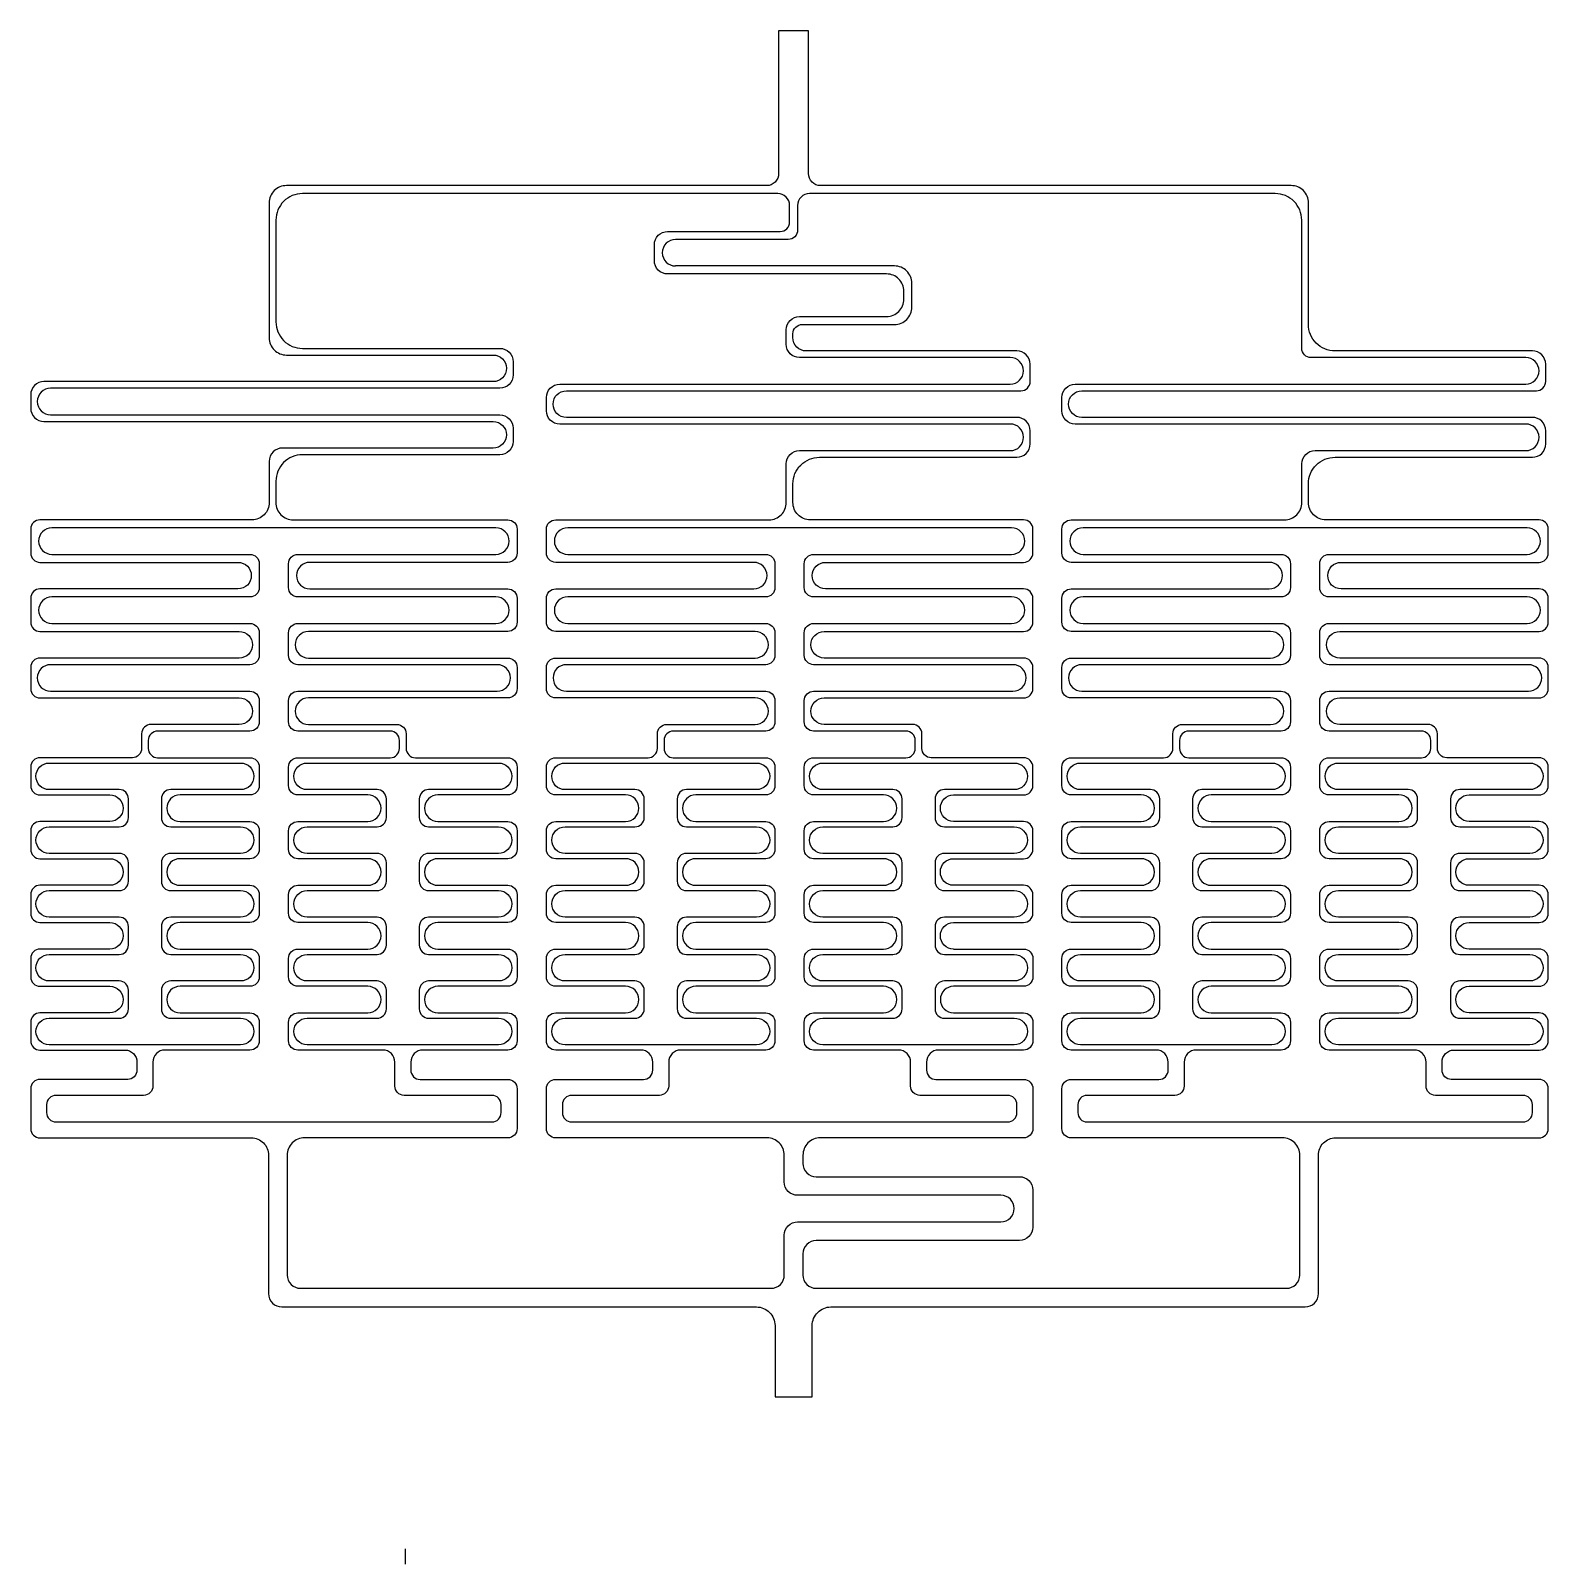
# Model space of a CAD drawing. Header units: millimetres. Extents: x 33.7 to 90.8, y 16.6 to 74.3.
import ezdxf

# ---------------------------------------------------------------- set-up
doc = ezdxf.new("R2010")
doc.units = ezdxf.units.MM
doc.header["$MEASUREMENT"] = 0

msp = doc.modelspace()

# ---------------------------------------------------------------- linework, layer by layer
for p, q in [((61.836, 68.953), (61.836, 68.953)), ((61.386, 68.503), (61.386, 68.503)), ((63.413, 68.503), (63.413, 68.503)), ((51.596, 61.628), (51.596, 61.628)), ((71.051, 61.532), (71.051, 61.532)), ((90.446, 61.532), (90.446, 61.532)), ((33.944, 60.378), (33.944, 60.378)), ((53.349, 60.282), (53.349, 60.282)), ((72.744, 60.282), (72.744, 60.282)), ((51.596, 59.128), (51.596, 59.128)), ((71.051, 59.032), (71.051, 59.032)), ((90.446, 59.032), (90.446, 59.032)), ((33.994, 55.128), (33.994, 55.128)), ((53.399, 55.128), (53.399, 55.128)), ((71.101, 55.128), (71.101, 55.128)), ((72.794, 55.128), (72.794, 55.128)), ((90.496, 55.128), (90.496, 55.128)), ((41.994, 53.828), (41.994, 53.828)), ((43.696, 53.828), (43.696, 53.828)), ((61.399, 53.828), (61.399, 53.828)), ((63.101, 53.828), (63.101, 53.828)), ((80.794, 53.828), (80.794, 53.828)), ((82.496, 53.828), (82.496, 53.828)), ((33.994, 52.528), (33.994, 52.528)), ((51.696, 52.528), (51.696, 52.528)), ((53.399, 52.528), (53.399, 52.528)), ((71.101, 52.528), (71.101, 52.528)), ((72.794, 52.528), (72.794, 52.528)), ((90.496, 52.528), (90.496, 52.528)), ((42.044, 51.228), (42.044, 51.228)), ((43.646, 51.228), (43.646, 51.228)), ((61.449, 51.228), (61.449, 51.228)), ((63.051, 51.228), (63.051, 51.228)), ((80.844, 51.228), (80.844, 51.228)), ((82.446, 51.228), (82.446, 51.228)), ((33.944, 49.978), (33.944, 49.978)), ((51.746, 49.978), (51.746, 49.978)), ((53.349, 49.978), (53.349, 49.978)), ((71.151, 49.978), (71.151, 49.978)), ((72.744, 49.978), (72.744, 49.978)), ((90.546, 49.978), (90.546, 49.978)), ((42.044, 48.728), (42.044, 48.728)), ((43.646, 48.728), (43.646, 48.728)), ((61.449, 48.728), (61.449, 48.728)), ((63.051, 48.728), (63.051, 48.728)), ((80.844, 48.728), (80.844, 48.728)), ((82.446, 48.728), (82.446, 48.728)), ((33.894, 46.278), (33.894, 46.278)), ((42.094, 46.278), (42.094, 46.278)), ((43.596, 46.278), (43.596, 46.278)), ((51.796, 46.278), (51.796, 46.278)), ((53.299, 46.278), (53.299, 46.278)), ((61.499, 46.278), (61.499, 46.278)), ((63.001, 46.278), (63.001, 46.278)), ((71.201, 46.278), (71.201, 46.278)), ((72.694, 46.278), (72.694, 46.278)), ((80.894, 46.278), (80.894, 46.278)), ((82.396, 46.278), (82.396, 46.278)), ((90.596, 46.278), (90.596, 46.278)), ((37.174, 45.078), (37.174, 45.078)), ((38.814, 45.078), (38.814, 45.078)), ((46.876, 45.078), (46.876, 45.078)), ((48.516, 45.078), (48.516, 45.078)), ((56.579, 45.078), (56.579, 45.078)), ((58.219, 45.078), (58.219, 45.078)), ((66.281, 45.078), (66.281, 45.078)), ((67.921, 45.078), (67.921, 45.078)), ((75.974, 45.078), (75.974, 45.078)), ((77.614, 45.078), (77.614, 45.078)), ((85.676, 45.078), (85.676, 45.078)), ((87.316, 45.078), (87.316, 45.078)), ((33.894, 43.878), (33.894, 43.878)), ((42.094, 43.878), (42.094, 43.878)), ((43.596, 43.878), (43.596, 43.878)), ((51.796, 43.878), (51.796, 43.878)), ((53.299, 43.878), (53.299, 43.878)), ((61.499, 43.878), (61.499, 43.878)), ((63.001, 43.878), (63.001, 43.878)), ((71.201, 43.878), (71.201, 43.878)), ((72.694, 43.878), (72.694, 43.878)), ((80.894, 43.878), (80.894, 43.878)), ((82.396, 43.878), (82.396, 43.878)), ((90.596, 43.878), (90.596, 43.878)), ((38.814, 42.678), (38.814, 42.678)), ((48.516, 42.678), (48.516, 42.678)), ((58.219, 42.678), (58.219, 42.678)), ((67.921, 42.678), (67.921, 42.678)), ((77.614, 42.678), (77.614, 42.678)), ((87.316, 42.678), (87.316, 42.678)), ((42.094, 41.478), (42.094, 41.478)), ((51.796, 41.478), (51.796, 41.478)), ((61.499, 41.478), (61.499, 41.478)), ((71.201, 41.478), (71.201, 41.478)), ((80.894, 41.478), (80.894, 41.478)), ((90.596, 41.478), (90.596, 41.478)), ((38.814, 40.278), (38.814, 40.278)), ((48.516, 40.278), (48.516, 40.278)), ((58.219, 40.278), (58.219, 40.278)), ((67.921, 40.278), (67.921, 40.278)), ((77.614, 40.278), (77.614, 40.278)), ((87.316, 40.278), (87.316, 40.278)), ((42.094, 39.078), (42.094, 39.078)), ((51.796, 39.078), (51.796, 39.078)), ((61.499, 39.078), (61.499, 39.078)), ((71.201, 39.078), (71.201, 39.078)), ((80.894, 39.078), (80.894, 39.078)), ((90.596, 39.078), (90.596, 39.078)), ((38.814, 37.878), (38.814, 37.878)), ((48.516, 37.878), (48.516, 37.878)), ((58.219, 37.878), (58.219, 37.878)), ((67.921, 37.878), (67.921, 37.878)), ((77.614, 37.878), (77.614, 37.878)), ((87.316, 37.878), (87.316, 37.878)), ((42.094, 36.678), (42.094, 36.678)), ((51.796, 36.678), (51.796, 36.678)), ((61.499, 36.678), (61.499, 36.678)), ((71.201, 36.678), (71.201, 36.678)), ((80.894, 36.678), (80.894, 36.678)), ((90.596, 36.678), (90.596, 36.678)), ((70.701, 30.015), (70.701, 30.015)), ((62.75, 27.515), (62.75, 27.515)), ((47.78, 17.218), (47.78, 16.631))]:
    msp.add_line(p, q)
for points in [[(62.963, 74.331), (61.836, 74.331), (61.836, 68.953, -0.414214), (61.386, 68.503), (43.32, 68.503, 0.414214), (42.67, 67.853), (42.67, 62.778, 0.414214), (43.32, 62.128), (51.096, 62.128, -1), (51.096, 61.128), (34.194, 61.128, 0.414214), (33.694, 60.628), (33.694, 60.128, 0.414214), (34.194, 59.628), (51.096, 59.628, -1), (51.096, 58.628), (43.17, 58.628, 0.414214), (42.67, 58.128), (42.67, 56.578, -0.414214), (42.02, 55.928), (34.044, 55.928, 0.414214), (33.694, 55.578), (33.694, 54.678, 0.414214), (34.044, 54.328), (41.494, 54.328, -1), (41.494, 53.328), (34.044, 53.328, 0.414214), (33.694, 52.978), (33.694, 52.078, 0.414214), (34.044, 51.728), (41.544, 51.728, -1), (41.544, 50.728), (34.044, 50.728, 0.414214), (33.694, 50.378), (33.694, 49.578, 0.414214), (34.044, 49.228), (41.544, 49.228, -1), (41.544, 48.228), (38.219, 48.228, 0.414214), (37.869, 47.878), (37.869, 47.328, -0.414214), (37.519, 46.978), (34.044, 46.978, 0.414214), (33.694, 46.628), (33.694, 45.928, 0.414214), (34.044, 45.578), (36.674, 45.578, -1), (36.674, 44.578), (34.044, 44.578, 0.414214), (33.694, 44.228), (33.694, 43.528, 0.414214), (34.044, 43.178), (36.674, 43.178, -1), (36.674, 42.178), (34.044, 42.178, 0.414214), (33.694, 41.828), (33.694, 41.128, 0.414214), (34.044, 40.778), (36.674, 40.778, -1), (36.674, 39.778), (34.044, 39.778, 0.414214), (33.694, 39.428), (33.694, 38.728, 0.414214), (34.044, 38.378), (36.674, 38.378, -1), (36.674, 37.378), (34.044, 37.378, 0.414214), (33.694, 37.028), (33.694, 36.328, 0.414214), (34.044, 35.978), (37.244, 35.978, -0.414214), (37.694, 35.528), (37.694, 35.225, -0.414214), (37.344, 34.875), (34.044, 34.875, 0.414214), (33.694, 34.525), (33.694, 33.025, 0.414214), (34.044, 32.675), (41.995, 32.675, -0.414214), (42.645, 32.025), (42.645, 26.815, 0.414214), (43.145, 26.315), (61, 26.315, -0.414214), (61.7, 25.615), (61.7, 22.927), (63.1, 22.927), (63.1, 25.615, -0.414214), (63.8, 26.315), (81.645, 26.315, 0.414214), (82.145, 26.815), (82.145, 32.025, -0.414214), (82.795, 32.675), (90.446, 32.675, 0.414214), (90.796, 33.025), (90.796, 34.525, 0.414214), (90.446, 34.875), (87.146, 34.875, -0.414214), (86.796, 35.225), (86.796, 35.528, -0.414214), (87.246, 35.978), (90.446, 35.978, 0.414214), (90.796, 36.328), (90.796, 37.028, 0.414214), (90.446, 37.378), (87.816, 37.378, -1), (87.816, 38.378), (90.446, 38.378, 0.414214), (90.796, 38.728), (90.796, 39.428, 0.414214), (90.446, 39.778), (87.816, 39.778, -1), (87.816, 40.778), (90.446, 40.778, 0.414214), (90.796, 41.128), (90.796, 41.828, 0.414214), (90.446, 42.178), (87.816, 42.178, -1), (87.816, 43.178), (90.446, 43.178, 0.414214), (90.796, 43.528), (90.796, 44.228, 0.414214), (90.446, 44.578), (87.816, 44.578, -1), (87.816, 45.578), (90.446, 45.578, 0.414214), (90.796, 45.928), (90.796, 46.628, 0.414214), (90.446, 46.978), (86.971, 46.978, -0.414214), (86.621, 47.328), (86.621, 47.878, 0.414214), (86.271, 48.228), (82.946, 48.228, -1), (82.946, 49.228), (90.446, 49.228, 0.414214), (90.796, 49.578), (90.796, 50.378, 0.414214), (90.446, 50.728), (82.946, 50.728, -1), (82.946, 51.728), (90.446, 51.728, 0.414214), (90.796, 52.078), (90.796, 52.978, 0.414214), (90.446, 53.328), (82.996, 53.328, -1), (82.996, 54.328), (90.446, 54.328, 0.414214), (90.796, 54.678), (90.796, 55.578, 0.414214), (90.446, 55.928), (82.42, 55.928, -0.414214), (81.77, 56.578), (81.77, 57.282, -0.414214), (82.77, 58.282), (90.196, 58.282, 0.414214), (90.696, 58.782), (90.696, 59.282, 0.414214), (90.196, 59.782), (73.244, 59.782, -1), (73.244, 60.782), (90.346, 60.782, 0.414214), (90.696, 61.132), (90.696, 61.782, 0.414214), (90.196, 62.282), (82.77, 62.282, -0.414214), (81.77, 63.282), (81.77, 67.853, 0.414214), (81.12, 68.503), (63.413, 68.503, -0.414214), (62.963, 68.953), (62.963, 74.331)], [(60.899, 54.328), (53.449, 54.328, -0.414214), (53.099, 54.678), (53.099, 55.578, -0.414214), (53.449, 55.928), (61.475, 55.928, 0.414214), (62.125, 56.578), (62.125, 58.032, -0.414214), (62.625, 58.532), (70.551, 58.532, 1), (70.551, 59.532), (53.599, 59.532, -0.414214), (53.099, 60.032), (53.099, 60.532, -0.414214), (53.599, 61.032), (70.551, 61.032, 1), (70.551, 62.032), (62.625, 62.032, -0.414214), (62.125, 62.532), (62.125, 63.078, -0.414214), (62.625, 63.578), (65.899, 63.578, 0.414214), (66.549, 64.228), (66.549, 64.528, 0.414214), (65.899, 65.178), (57.66, 65.178, -0.414214), (57.16, 65.678), (57.16, 66.278, -0.414214), (57.66, 66.778), (61.9, 66.778, 0.414214), (62.25, 67.128), (62.25, 67.753, 0.414214), (61.8, 68.203), (43.92, 68.203, 0.414214), (42.92, 67.203), (42.92, 63.378, 0.414214), (43.92, 62.378), (51.346, 62.378, -0.414214), (51.846, 61.878), (51.846, 61.378, -0.414214), (51.346, 60.878), (34.444, 60.878, 1), (34.444, 59.878), (51.346, 59.878, -0.414214), (51.846, 59.378), (51.846, 58.878, -0.414214), (51.346, 58.378), (43.92, 58.378, 0.414214), (42.92, 57.378), (42.92, 56.578, 0.414214), (43.57, 55.928), (51.646, 55.928, -0.414214), (51.996, 55.578), (51.996, 54.678, -0.414214), (51.646, 54.328), (44.196, 54.328, 1), (44.196, 53.328), (51.646, 53.328, -0.414214), (51.996, 52.978), (51.996, 52.078, -0.414214), (51.646, 51.728), (44.146, 51.728, 1), (44.146, 50.728), (51.646, 50.728, -0.414214), (51.996, 50.378), (51.996, 49.578, -0.414214), (51.646, 49.228), (44.146, 49.228, 1), (44.146, 48.228), (47.471, 48.228, -0.414214), (47.821, 47.878), (47.821, 47.328, 0.414214), (48.171, 46.978), (51.646, 46.978, -0.414214), (51.996, 46.628), (51.996, 45.928, -0.414214), (51.646, 45.578), (49.016, 45.578, 1), (49.016, 44.578), (51.646, 44.578, -0.414214), (51.996, 44.228), (51.996, 43.528, -0.414214), (51.646, 43.178), (49.016, 43.178, 1), (49.016, 42.178), (51.646, 42.178, -0.414214), (51.996, 41.828), (51.996, 41.128, -0.414214), (51.646, 40.778), (49.016, 40.778, 1), (49.016, 39.778), (51.646, 39.778, -0.414214), (51.996, 39.428), (51.996, 38.728, -0.414214), (51.646, 38.378), (49.016, 38.378, 1), (49.016, 37.378), (51.646, 37.378, -0.414214), (51.996, 37.028), (51.996, 36.328, -0.414214), (51.646, 35.978), (48.446, 35.978, 0.414214), (47.996, 35.528), (47.996, 35.225, 0.414214), (48.346, 34.875), (51.646, 34.875, -0.414214), (51.996, 34.525), (51.996, 33.025, -0.414214), (51.646, 32.675), (43.995, 32.675, 0.414214), (43.345, 32.025), (43.345, 27.515, 0.414214), (43.845, 27.015), (61.55, 27.015, 0.414214), (62.05, 27.515), (62.05, 29.015, -0.414214), (62.55, 29.515), (70.201, 29.515, 1), (70.201, 30.515), (62.55, 30.515, -0.414214), (62.05, 31.015), (62.05, 32.025, 0.414214), (61.4, 32.675), (53.449, 32.675, -0.414214), (53.099, 33.025), (53.099, 34.525, -0.414214), (53.449, 34.875), (56.749, 34.875, 0.414214), (57.099, 35.225), (57.099, 35.528, 0.414214), (56.649, 35.978), (53.449, 35.978, -0.414214), (53.099, 36.328), (53.099, 37.028, -0.414214), (53.449, 37.378), (56.079, 37.378, 1), (56.079, 38.378), (53.449, 38.378, -0.414214), (53.099, 38.728), (53.099, 39.428, -0.414214), (53.449, 39.778), (56.079, 39.778, 1), (56.079, 40.778), (53.449, 40.778, -0.414214), (53.099, 41.128), (53.099, 41.828, -0.414214), (53.449, 42.178), (56.079, 42.178, 1), (56.079, 43.178), (53.449, 43.178, -0.414214), (53.099, 43.528), (53.099, 44.228, -0.414214), (53.449, 44.578), (56.079, 44.578, 1), (56.079, 45.578), (53.449, 45.578, -0.414214), (53.099, 45.928), (53.099, 46.628, -0.414214), (53.449, 46.978), (56.924, 46.978, 0.414214), (57.274, 47.328), (57.274, 47.878, -0.414214), (57.624, 48.228), (60.949, 48.228, 1), (60.949, 49.228), (53.449, 49.228, -0.414214), (53.099, 49.578), (53.099, 50.378, -0.414214), (53.449, 50.728), (60.949, 50.728, 1), (60.949, 51.728), (53.449, 51.728, -0.414214), (53.099, 52.078), (53.099, 52.978, -0.414214), (53.449, 53.328), (60.899, 53.328, 1), (60.899, 54.328)], [(68.421, 39.778), (71.051, 39.778, -0.414214), (71.401, 39.428), (71.401, 38.728, -0.414214), (71.051, 38.378), (68.421, 38.378, 1), (68.421, 37.378), (71.051, 37.378, -0.414214), (71.401, 37.028), (71.401, 36.328, -0.414214), (71.051, 35.978), (67.851, 35.978, 0.414214), (67.401, 35.528), (67.401, 35.225, 0.414214), (67.751, 34.875), (71.051, 34.875, -0.414214), (71.401, 34.525), (71.401, 33.025, -0.414214), (71.051, 32.675), (63.4, 32.675, 0.414214), (62.75, 32.025), (62.75, 31.715, 0.414214), (63.25, 31.215), (70.901, 31.215, -0.414214), (71.401, 30.715), (71.401, 29.315, -0.414214), (70.901, 28.815), (63.25, 28.815, 0.414214), (62.75, 28.315), (62.75, 27.515, 0.414214), (63.25, 27.015), (80.945, 27.015, 0.414214), (81.445, 27.515), (81.445, 32.025, 0.414214), (80.795, 32.675), (72.844, 32.675, -0.414214), (72.494, 33.025), (72.494, 34.525, -0.414214), (72.844, 34.875), (76.144, 34.875, 0.414214), (76.494, 35.225), (76.494, 35.528, 0.414214), (76.044, 35.978), (72.844, 35.978, -0.414214), (72.494, 36.328), (72.494, 37.028, -0.414214), (72.844, 37.378), (75.474, 37.378, 1), (75.474, 38.378), (72.844, 38.378, -0.414214), (72.494, 38.728), (72.494, 39.428, -0.414214), (72.844, 39.778), (75.474, 39.778, 1), (75.474, 40.778), (72.844, 40.778, -0.414214), (72.494, 41.128), (72.494, 41.828, -0.414214), (72.844, 42.178), (75.474, 42.178, 1), (75.474, 43.178), (72.844, 43.178, -0.414214), (72.494, 43.528), (72.494, 44.228, -0.414214), (72.844, 44.578), (75.474, 44.578, 1), (75.474, 45.578), (72.844, 45.578, -0.414214), (72.494, 45.928), (72.494, 46.628, -0.414214), (72.844, 46.978), (76.319, 46.978, 0.414214), (76.669, 47.328), (76.669, 47.878, -0.414214), (77.019, 48.228), (80.344, 48.228, 1), (80.344, 49.228), (72.844, 49.228, -0.414214), (72.494, 49.578), (72.494, 50.378, -0.414214), (72.844, 50.728), (80.344, 50.728, 1), (80.344, 51.728), (72.844, 51.728, -0.414214), (72.494, 52.078), (72.494, 52.978, -0.414214), (72.844, 53.328), (80.294, 53.328, 1), (80.294, 54.328), (72.844, 54.328, -0.414214), (72.494, 54.678), (72.494, 55.578, -0.414214), (72.844, 55.928), (80.87, 55.928, 0.414214), (81.52, 56.578), (81.52, 58.032, -0.414214), (82.02, 58.532), (89.946, 58.532, 1), (89.946, 59.532), (72.994, 59.532, -0.414214), (72.494, 60.032), (72.494, 60.532, -0.414214), (72.994, 61.032), (89.946, 61.032, 1), (89.946, 62.032), (81.87, 62.032, -0.414214), (81.52, 62.382), (81.52, 67.203, 0.414214), (80.52, 68.203), (63, 68.203, 0.414214), (62.55, 67.753), (62.55, 66.828, -0.414214), (62.2, 66.478), (57.96, 66.478, 1), (57.96, 65.478)], [(68.421, 39.778, -1), (68.421, 40.778), (71.051, 40.778, 0.414214), (71.401, 41.128), (71.401, 41.828, 0.414214), (71.051, 42.178), (68.421, 42.178, -1), (68.421, 43.178), (71.051, 43.178, 0.414214), (71.401, 43.528), (71.401, 44.228, 0.414214), (71.051, 44.578), (68.421, 44.578, -1), (68.421, 45.578), (71.051, 45.578, 0.414214), (71.401, 45.928), (71.401, 46.628, 0.414214), (71.051, 46.978), (67.576, 46.978, -0.414214), (67.226, 47.328), (67.226, 47.878, 0.414214), (66.876, 48.228), (63.551, 48.228, -1), (63.551, 49.228), (71.051, 49.228, 0.414214), (71.401, 49.578), (71.401, 50.378, 0.414214), (71.051, 50.728), (63.551, 50.728, -1), (63.551, 51.728), (71.051, 51.728, 0.414214), (71.401, 52.078), (71.401, 52.978, 0.414214), (71.051, 53.328), (63.601, 53.328, -1), (63.601, 54.328), (71.051, 54.328, 0.414214), (71.401, 54.678), (71.401, 55.578, 0.414214), (71.051, 55.928), (63.025, 55.928, -0.414214), (62.375, 56.578), (62.375, 57.282, -0.414214), (63.375, 58.282), (70.801, 58.282, 0.414214), (71.301, 58.782), (71.301, 59.282, 0.414214), (70.801, 59.782), (53.849, 59.782, -1), (53.849, 60.782), (70.951, 60.782, 0.414214), (71.301, 61.132), (71.301, 61.782, 0.414214), (70.801, 62.282), (62.875, 62.282, -0.414214), (62.375, 62.782), (62.375, 62.928, -0.414214), (62.725, 63.278), (66.199, 63.278, 0.414214), (66.849, 63.928), (66.849, 64.828, 0.414214), (66.199, 65.478), (57.96, 65.478)], [(51.196, 55.628), (34.494, 55.628, 1), (34.494, 54.628), (41.944, 54.628, -0.414214), (42.294, 54.278), (42.294, 53.378, -0.414214), (41.944, 53.028), (34.494, 53.028, 1), (34.494, 52.028), (41.944, 52.028, -0.414214), (42.294, 51.678), (42.294, 50.828, -0.414214), (41.944, 50.478), (34.444, 50.478, 1), (34.444, 49.478), (41.944, 49.478, -0.414214), (42.294, 49.128), (42.294, 48.328, -0.414214), (41.944, 47.978), (38.469, 47.978, 0.414214), (38.119, 47.628), (38.119, 47.328, 0.414214), (38.469, 46.978), (41.944, 46.978, -0.414214), (42.294, 46.628), (42.294, 45.928, -0.414214), (41.944, 45.578), (39.314, 45.578, 1), (39.314, 44.578), (41.944, 44.578, -0.414214), (42.294, 44.228), (42.294, 43.528, -0.414214), (41.944, 43.178), (39.314, 43.178, 1), (39.314, 42.178), (41.944, 42.178, -0.414214), (42.294, 41.828), (42.294, 41.128, -0.414214), (41.944, 40.778), (39.314, 40.778, 1), (39.314, 39.778), (41.944, 39.778, -0.414214), (42.294, 39.428), (42.294, 38.728, -0.414214), (41.944, 38.378), (39.314, 38.378, 1), (39.314, 37.378), (41.944, 37.378, -0.414214), (42.294, 37.028), (42.294, 36.328, -0.414214), (41.944, 35.978), (38.744, 35.978, 0.414214), (38.294, 35.528), (38.294, 34.625, -0.414214), (37.944, 34.275), (34.644, 34.275, 0.414214), (34.294, 33.925), (34.294, 33.625, 0.414214), (34.644, 33.275), (51.046, 33.275, 0.414214), (51.396, 33.625), (51.396, 33.925, 0.414214), (51.046, 34.275), (47.746, 34.275, -0.414214), (47.396, 34.625), (47.396, 35.528, 0.414214), (46.946, 35.978), (43.746, 35.978, -0.414214), (43.396, 36.328), (43.396, 37.028, -0.414214), (43.746, 37.378), (46.376, 37.378, 1), (46.376, 38.378), (43.746, 38.378, -0.414214), (43.396, 38.728), (43.396, 39.428, -0.414214), (43.746, 39.778), (46.376, 39.778, 1), (46.376, 40.778), (43.746, 40.778, -0.414214), (43.396, 41.128), (43.396, 41.828, -0.414214), (43.746, 42.178), (46.376, 42.178, 1), (46.376, 43.178), (43.746, 43.178, -0.414214), (43.396, 43.528), (43.396, 44.228, -0.414214), (43.746, 44.578), (46.376, 44.578, 1), (46.376, 45.578), (43.746, 45.578, -0.414214), (43.396, 45.928), (43.396, 46.628, -0.414214), (43.746, 46.978), (47.221, 46.978, 0.414214), (47.571, 47.328), (47.571, 47.628, 0.414214), (47.221, 47.978), (43.746, 47.978, -0.414214), (43.396, 48.328), (43.396, 49.128, -0.414214), (43.746, 49.478), (51.246, 49.478, 1), (51.246, 50.478), (43.746, 50.478, -0.414214), (43.396, 50.828), (43.396, 51.678, -0.414214), (43.746, 52.028), (51.196, 52.028, 1), (51.196, 53.028), (43.746, 53.028, -0.414214), (43.396, 53.378), (43.396, 54.278, -0.414214), (43.746, 54.628), (51.196, 54.628, 1), (51.196, 55.628)]]:
    msp.add_lwpolyline(points, format="xyb")
for points in [[(70.451, 34.275), (67.151, 34.275, -0.414214), (66.801, 34.625), (66.801, 35.528, 0.414214), (66.351, 35.978), (63.151, 35.978, -0.414214), (62.801, 36.328), (62.801, 37.028, -0.414214), (63.151, 37.378), (65.781, 37.378, 1), (65.781, 38.378), (63.151, 38.378, -0.414214), (62.801, 38.728), (62.801, 39.428, -0.414214), (63.151, 39.778), (65.781, 39.778, 1), (65.781, 40.778), (63.151, 40.778, -0.414214), (62.801, 41.128), (62.801, 41.828, -0.414214), (63.151, 42.178), (65.781, 42.178, 1), (65.781, 43.178), (63.151, 43.178, -0.414214), (62.801, 43.528), (62.801, 44.228, -0.414214), (63.151, 44.578), (65.781, 44.578, 1), (65.781, 45.578), (63.151, 45.578, -0.414214), (62.801, 45.928), (62.801, 46.628, -0.414214), (63.151, 46.978), (66.626, 46.978, 0.414214), (66.976, 47.328), (66.976, 47.628, 0.414214), (66.626, 47.978), (63.151, 47.978, -0.414214), (62.801, 48.328), (62.801, 49.128, -0.414214), (63.151, 49.478), (70.651, 49.478, 1), (70.651, 50.478), (63.151, 50.478, -0.414214), (62.801, 50.828), (62.801, 51.678, -0.414214), (63.151, 52.028), (70.601, 52.028, 1), (70.601, 53.028), (63.151, 53.028, -0.414214), (62.801, 53.378), (62.801, 54.278, -0.414214), (63.151, 54.628), (70.601, 54.628, 1), (70.601, 55.628), (53.899, 55.628, 1), (53.899, 54.628), (61.349, 54.628, -0.414214), (61.699, 54.278), (61.699, 53.378, -0.414214), (61.349, 53.028), (53.899, 53.028, 1), (53.899, 52.028), (61.349, 52.028, -0.414214), (61.699, 51.678), (61.699, 50.828, -0.414214), (61.349, 50.478), (53.849, 50.478, 1), (53.849, 49.478), (61.349, 49.478, -0.414214), (61.699, 49.128), (61.699, 48.328, -0.414214), (61.349, 47.978), (57.874, 47.978, 0.414214), (57.524, 47.628), (57.524, 47.328, 0.414214), (57.874, 46.978), (61.349, 46.978, -0.414214), (61.699, 46.628), (61.699, 45.928, -0.414214), (61.349, 45.578), (58.719, 45.578, 1), (58.719, 44.578), (61.349, 44.578, -0.414214), (61.699, 44.228), (61.699, 43.528, -0.414214), (61.349, 43.178), (58.719, 43.178, 1), (58.719, 42.178), (61.349, 42.178, -0.414214), (61.699, 41.828), (61.699, 41.128, -0.414214), (61.349, 40.778), (58.719, 40.778, 1), (58.719, 39.778), (61.349, 39.778, -0.414214), (61.699, 39.428), (61.699, 38.728, -0.414214), (61.349, 38.378), (58.719, 38.378, 1), (58.719, 37.378), (61.349, 37.378, -0.414214), (61.699, 37.028), (61.699, 36.328, -0.414214), (61.349, 35.978), (58.149, 35.978, 0.414214), (57.699, 35.528), (57.699, 34.625, -0.414214), (57.349, 34.275), (54.049, 34.275, 0.414214), (53.699, 33.925), (53.699, 33.625, 0.414214), (54.049, 33.275), (70.451, 33.275, 0.414214), (70.801, 33.625), (70.801, 33.925, 0.414214)], [(81.094, 37.028), (81.094, 36.328, -0.414214), (80.744, 35.978), (77.544, 35.978, 0.414214), (77.094, 35.528), (77.094, 34.625, -0.414214), (76.744, 34.275), (73.444, 34.275, 0.414214), (73.094, 33.925), (73.094, 33.625, 0.414214), (73.444, 33.275), (89.846, 33.275, 0.414214), (90.196, 33.625), (90.196, 33.925, 0.414214), (89.846, 34.275), (86.546, 34.275, -0.414214), (86.196, 34.625), (86.196, 35.528, 0.414214), (85.746, 35.978), (82.546, 35.978, -0.414214), (82.196, 36.328), (82.196, 37.028, -0.414214), (82.546, 37.378), (85.176, 37.378, 1), (85.176, 38.378), (82.546, 38.378, -0.414214), (82.196, 38.728), (82.196, 39.428, -0.414214), (82.546, 39.778), (85.176, 39.778, 1), (85.176, 40.778), (82.546, 40.778, -0.414214), (82.196, 41.128), (82.196, 41.828, -0.414214), (82.546, 42.178), (85.176, 42.178, 1), (85.176, 43.178), (82.546, 43.178, -0.414214), (82.196, 43.528), (82.196, 44.228, -0.414214), (82.546, 44.578), (85.176, 44.578, 1), (85.176, 45.578), (82.546, 45.578, -0.414214), (82.196, 45.928), (82.196, 46.628, -0.414214), (82.546, 46.978), (86.021, 46.978, 0.414214), (86.371, 47.328), (86.371, 47.628, 0.414214), (86.021, 47.978), (82.546, 47.978, -0.414214), (82.196, 48.328), (82.196, 49.128, -0.414214), (82.546, 49.478), (90.046, 49.478, 1), (90.046, 50.478), (82.546, 50.478, -0.414214), (82.196, 50.828), (82.196, 51.678, -0.414214), (82.546, 52.028), (89.996, 52.028, 1), (89.996, 53.028), (82.546, 53.028, -0.414214), (82.196, 53.378), (82.196, 54.278, -0.414214), (82.546, 54.628), (89.996, 54.628, 1), (89.996, 55.628), (73.294, 55.628, 1), (73.294, 54.628), (80.744, 54.628, -0.414214), (81.094, 54.278), (81.094, 53.378, -0.414214), (80.744, 53.028), (73.294, 53.028, 1), (73.294, 52.028), (80.744, 52.028, -0.414214), (81.094, 51.678), (81.094, 50.828, -0.414214), (80.744, 50.478), (73.244, 50.478, 1), (73.244, 49.478), (80.744, 49.478, -0.414214), (81.094, 49.128), (81.094, 48.328, -0.414214), (80.744, 47.978), (77.269, 47.978, 0.414214), (76.919, 47.628), (76.919, 47.328, 0.414214), (77.269, 46.978), (80.744, 46.978, -0.414214), (81.094, 46.628), (81.094, 45.928, -0.414214), (80.744, 45.578), (78.114, 45.578, 1), (78.114, 44.578), (80.744, 44.578, -0.414214), (81.094, 44.228), (81.094, 43.528, -0.414214), (80.744, 43.178), (78.114, 43.178, 1), (78.114, 42.178), (80.744, 42.178, -0.414214), (81.094, 41.828), (81.094, 41.128, -0.414214), (80.744, 40.778), (78.114, 40.778, 1), (78.114, 39.778), (80.744, 39.778, -0.414214), (81.094, 39.428), (81.094, 38.728, -0.414214), (80.744, 38.378), (78.114, 38.378, 1), (78.114, 37.378), (80.744, 37.378, -0.414214)], [(38.614, 40.628), (38.614, 39.928, 0.414214), (38.964, 39.578), (41.594, 39.578, -1), (41.594, 38.578), (38.964, 38.578, 0.414214), (38.614, 38.228), (38.614, 37.528, 0.414214), (38.964, 37.178), (41.594, 37.178, -1), (41.594, 36.178), (34.394, 36.178, -1), (34.394, 37.178), (37.024, 37.178, 0.414214), (37.374, 37.528), (37.374, 38.228, 0.414214), (37.024, 38.578), (34.394, 38.578, -1), (34.394, 39.578), (37.024, 39.578, 0.414214), (37.374, 39.928), (37.374, 40.628, 0.414214), (37.024, 40.978), (34.394, 40.978, -1), (34.394, 41.978), (37.024, 41.978, 0.414214), (37.374, 42.328), (37.374, 43.028, 0.414214), (37.024, 43.378), (34.394, 43.378, -1), (34.394, 44.378), (37.024, 44.378, 0.414214), (37.374, 44.728), (37.374, 45.428, 0.414214), (37.024, 45.778), (34.394, 45.778, -1), (34.394, 46.778), (41.594, 46.778, -1), (41.594, 45.778), (38.964, 45.778, 0.414214), (38.614, 45.428), (38.614, 44.728, 0.414214), (38.964, 44.378), (41.594, 44.378, -1), (41.594, 43.378), (38.964, 43.378, 0.414214), (38.614, 43.028), (38.614, 42.328, 0.414214), (38.964, 41.978), (41.594, 41.978, -1), (41.594, 40.978), (38.964, 40.978, 0.414214)], [(48.316, 39.928, 0.414214), (48.666, 39.578), (51.296, 39.578, -1), (51.296, 38.578), (48.666, 38.578, 0.414214), (48.316, 38.228), (48.316, 37.528, 0.414214), (48.666, 37.178), (51.296, 37.178, -1), (51.296, 36.178), (44.096, 36.178, -1), (44.096, 37.178), (46.726, 37.178, 0.414214), (47.076, 37.528), (47.076, 38.228, 0.414214), (46.726, 38.578), (44.096, 38.578, -1), (44.096, 39.578), (46.726, 39.578, 0.414214), (47.076, 39.928), (47.076, 40.628, 0.414214), (46.726, 40.978), (44.096, 40.978, -1), (44.096, 41.978), (46.726, 41.978, 0.414214), (47.076, 42.328), (47.076, 43.028, 0.414214), (46.726, 43.378), (44.096, 43.378, -1), (44.096, 44.378), (46.726, 44.378, 0.414214), (47.076, 44.728), (47.076, 45.428, 0.414214), (46.726, 45.778), (44.096, 45.778, -1), (44.096, 46.778), (51.296, 46.778, -1), (51.296, 45.778), (48.666, 45.778, 0.414214), (48.316, 45.428), (48.316, 44.728, 0.414214), (48.666, 44.378), (51.296, 44.378, -1), (51.296, 43.378), (48.666, 43.378, 0.414214), (48.316, 43.028), (48.316, 42.328, 0.414214), (48.666, 41.978), (51.296, 41.978, -1), (51.296, 40.978), (48.666, 40.978, 0.414214), (48.316, 40.628)], [(58.019, 40.628), (58.019, 39.928, 0.414214), (58.369, 39.578), (60.999, 39.578, -1), (60.999, 38.578), (58.369, 38.578, 0.414214), (58.019, 38.228), (58.019, 37.528, 0.414214), (58.369, 37.178), (60.999, 37.178, -1), (60.999, 36.178), (53.799, 36.178, -1), (53.799, 37.178), (56.429, 37.178, 0.414214), (56.779, 37.528), (56.779, 38.228, 0.414214), (56.429, 38.578), (53.799, 38.578, -1), (53.799, 39.578), (56.429, 39.578, 0.414214), (56.779, 39.928), (56.779, 40.628, 0.414214), (56.429, 40.978), (53.799, 40.978, -1), (53.799, 41.978), (56.429, 41.978, 0.414214), (56.779, 42.328), (56.779, 43.028, 0.414214), (56.429, 43.378), (53.799, 43.378, -1), (53.799, 44.378), (56.429, 44.378, 0.414214), (56.779, 44.728), (56.779, 45.428, 0.414214), (56.429, 45.778), (53.799, 45.778, -1), (53.799, 46.778), (60.999, 46.778, -1), (60.999, 45.778), (58.369, 45.778, 0.414214), (58.019, 45.428), (58.019, 44.728, 0.414214), (58.369, 44.378), (60.999, 44.378, -1), (60.999, 43.378), (58.369, 43.378, 0.414214), (58.019, 43.028), (58.019, 42.328, 0.414214), (58.369, 41.978), (60.999, 41.978, -1), (60.999, 40.978), (58.369, 40.978, 0.414214)], [(70.701, 40.978), (68.071, 40.978, 0.414214), (67.721, 40.628), (67.721, 39.928, 0.414214), (68.071, 39.578), (70.701, 39.578, -1), (70.701, 38.578), (68.071, 38.578, 0.414214), (67.721, 38.228), (67.721, 37.528, 0.414214), (68.071, 37.178), (70.701, 37.178, -1), (70.701, 36.178), (63.501, 36.178, -1), (63.501, 37.178), (66.131, 37.178, 0.414214), (66.481, 37.528), (66.481, 38.228, 0.414214), (66.131, 38.578), (63.501, 38.578, -1), (63.501, 39.578), (66.131, 39.578, 0.414214), (66.481, 39.928), (66.481, 40.628, 0.414214), (66.131, 40.978), (63.501, 40.978, -1), (63.501, 41.978), (66.131, 41.978, 0.414214), (66.481, 42.328), (66.481, 43.028, 0.414214), (66.131, 43.378), (63.501, 43.378, -1), (63.501, 44.378), (66.131, 44.378, 0.414214), (66.481, 44.728), (66.481, 45.428, 0.414214), (66.131, 45.778), (63.501, 45.778, -1), (63.501, 46.778), (70.701, 46.778, -1), (70.701, 45.778), (68.071, 45.778, 0.414214), (67.721, 45.428), (67.721, 44.728, 0.414214), (68.071, 44.378), (70.701, 44.378, -1), (70.701, 43.378), (68.071, 43.378, 0.414214), (67.721, 43.028), (67.721, 42.328, 0.414214), (68.071, 41.978), (70.701, 41.978, -1)], [(80.394, 40.978), (77.764, 40.978, 0.414214), (77.414, 40.628), (77.414, 39.928, 0.414214), (77.764, 39.578), (80.394, 39.578, -1), (80.394, 38.578), (77.764, 38.578, 0.414214), (77.414, 38.228), (77.414, 37.528, 0.414214), (77.764, 37.178), (80.394, 37.178, -1), (80.394, 36.178), (73.194, 36.178, -1), (73.194, 37.178), (75.824, 37.178, 0.414214), (76.174, 37.528), (76.174, 38.228, 0.414214), (75.824, 38.578), (73.194, 38.578, -1), (73.194, 39.578), (75.824, 39.578, 0.414214), (76.174, 39.928), (76.174, 40.628, 0.414214), (75.824, 40.978), (73.194, 40.978, -1), (73.194, 41.978), (75.824, 41.978, 0.414214), (76.174, 42.328), (76.174, 43.028, 0.414214), (75.824, 43.378), (73.194, 43.378, -1), (73.194, 44.378), (75.824, 44.378, 0.414214), (76.174, 44.728), (76.174, 45.428, 0.414214), (75.824, 45.778), (73.194, 45.778, -1), (73.194, 46.778), (80.394, 46.778, -1), (80.394, 45.778), (77.764, 45.778, 0.414214), (77.414, 45.428), (77.414, 44.728, 0.414214), (77.764, 44.378), (80.394, 44.378, -1), (80.394, 43.378), (77.764, 43.378, 0.414214), (77.414, 43.028), (77.414, 42.328, 0.414214), (77.764, 41.978), (80.394, 41.978, -1)], [(90.096, 40.978), (87.466, 40.978, 0.414214), (87.116, 40.628), (87.116, 39.928, 0.414214), (87.466, 39.578), (90.096, 39.578, -1), (90.096, 38.578), (87.466, 38.578, 0.414214), (87.116, 38.228), (87.116, 37.528, 0.414214), (87.466, 37.178), (90.096, 37.178, -1), (90.096, 36.178), (82.896, 36.178, -1), (82.896, 37.178), (85.526, 37.178, 0.414214), (85.876, 37.528), (85.876, 38.228, 0.414214), (85.526, 38.578), (82.896, 38.578, -1), (82.896, 39.578), (85.526, 39.578, 0.414214), (85.876, 39.928), (85.876, 40.628, 0.414214), (85.526, 40.978), (82.896, 40.978, -1), (82.896, 41.978), (85.526, 41.978, 0.414214), (85.876, 42.328), (85.876, 43.028, 0.414214), (85.526, 43.378), (82.896, 43.378, -1), (82.896, 44.378), (85.526, 44.378, 0.414214), (85.876, 44.728), (85.876, 45.428, 0.414214), (85.526, 45.778), (82.896, 45.778, -1), (82.896, 46.778), (90.096, 46.778, -1), (90.096, 45.778), (87.466, 45.778, 0.414214), (87.116, 45.428), (87.116, 44.728, 0.414214), (87.466, 44.378), (90.096, 44.378, -1), (90.096, 43.378), (87.466, 43.378, 0.414214), (87.116, 43.028), (87.116, 42.328, 0.414214), (87.466, 41.978), (90.096, 41.978, -1)]]:
    msp.add_lwpolyline(points, format="xyb", close=True)

doc.saveas('drawing.dxf')
